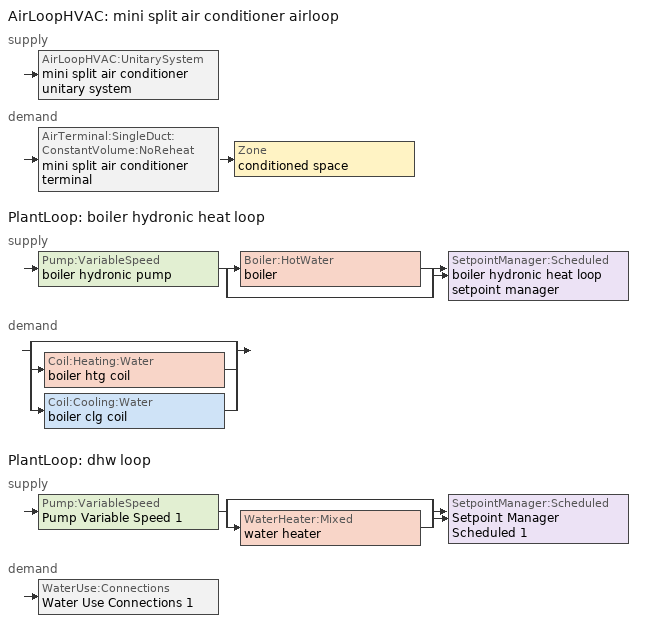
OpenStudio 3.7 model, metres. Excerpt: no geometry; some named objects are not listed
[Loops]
AirLoopHVAC 'mini split air conditioner airloop'
 supply: AirLoopHVAC:UnitarySystem 'mini split air conditioner unitary system'
 demand: AirTerminal:SingleDuct:ConstantVolume:NoReheat 'mini split air conditioner terminal' > Zone 'conditioned space'
PlantLoop 'boiler hydronic heat loop'
 supply: Pump:VariableSpeed 'boiler hydronic pump' > split
  | Boiler:HotWater 'boiler'
  | bypass
  join > SetpointManager:Scheduled 'boiler hydronic heat loop setpoint manager'
 demand: split
  | bypass
  | Coil:Heating:Water 'boiler htg coil'
  | Coil:Cooling:Water 'boiler clg coil'
PlantLoop 'dhw loop'
 supply: Pump:VariableSpeed 'Pump Variable Speed 1' > split
  | bypass
  | WaterHeater:Mixed 'water heater'
  join > SetpointManager:Scheduled 'Setpoint Manager Scheduled 1'
 demand: WaterUse:Connections 'Water Use Connections 1'
[Sizing:Zone]
conditioned space: Zone Cooling Design Supply Air Temperature Input Method=SupplyAirTemperature; Zone Cooling Design Supply Air Temperature {C}=14; Zone Cooling Design Supply Air Temperature Difference {deltaC}=11.11; Zone Heating Design Supply Air Temperature Input Method=SupplyAirTemperature; Zone Heating Design Supply Air Temperature {C}=40; Zone Heating Design Supply Air Temperature Difference {deltaC}=11.11; Zone Cooling Design Supply Air Humidity Ratio {kg-H2O/kg-air}=0.0085; Zone Heating Design Supply Air Humidity Ratio {kg-H2O/kg-air}=0.008; Cooling Design Air Flow Method=DesignDay; Heating Design Air Flow Method=DesignDay; Account for Dedicated Outdoor Air System=No; Dedicated Outdoor Air System Control Strategy=NeutralSupplyAir; Dedicated Outdoor Air Low Setpoint Temperature for Design {C}=autosize; Dedicated Outdoor Air High Setpoint Temperature for Design {C}=autosize; Zone Load Sizing Method=Sensible Load Only No Latent Load; Zone Latent Cooling Design Supply Air Humidity Ratio Input Method=HumidityRatioDifference; Zone Cooling Design Supply Air Humidity Ratio Difference {kgWater/kgDryAir}=0.005; Zone Latent Heating Design Supply Air Humidity Ratio Input Method=HumidityRatioDifference; Zone Humidification Design Supply Air Humidity Ratio Difference {kgWater/kgDryAir}=0.005
[Zone equipment]
conditioned space: mini split air conditioner terminal, boiler fan coil
[Coil:Cooling:DX:MultiSpeed]
mini split air conditioner clg coil: Availability Schedule=Always On Discrete; Condenser Type=AirCooled; Minimum Outdoor Dry-Bulb Temperature for Compressor Operation {C}=-25; Apply Part Load Fraction to Speeds Greater than 1=No; Apply Latent Degradation to Speeds Greater than 1=No; Crankcase Heater Capacity {W}=50; Maximum Outdoor Dry-Bulb Temperature for Crankcase Heater Operation {C}=10; Basin Heater Capacity {W/K}=0; Basin Heater Setpoint Temperature {C}=2; Fuel Type=Electricity; Stage 1=Coil Cooling DX Multi Speed Stage Data 1; Stage 2=Coil Cooling DX Multi Speed Stage Data 2
[Coil:Cooling:DX:MultiSpeed:StageData] Rated Evaporator Fan Power Per Volume Flow Rate 2017 {W/(m3/s)}=773.3; Rated Evaporator Fan Power Per Volume Flow Rate 2023 {W/(m3/s)}=934.4; Nominal Time for Condensate Removal to Begin {s}=1000; Ratio of Initial Moisture Evaporation Rate and Steady State Latent Capacity=1.5; Maximum Cycling Rate {cycles/hr}=3; Latent Capacity Time Constant {s}=45; Rated Waste Heat Fraction of Power Input=0.2; Waste Heat Function of Temperature Curve=ConstantBiquadratic; Evaporative Condenser Effectiveness=0.9; Evaporative Condenser Air Flow Rate {m3/s}=autosize; Rated Evaporative Condenser Pump Power Consumption {W}=autosize
Name | Gross Rated Total Cooling Capacity {W} | Gross Rated Sensible Heat Ratio | Gross Rated Cooling COP {W/W} | Rated Air Flow Rate {m3/s} | Total Cooling Capacity Function of Temperature Curve | Total Cooling Capacity Function of Flow Fraction Curve | Energy Input Ratio Function of Temperature Curve | Energy Input Ratio Function of Flow Fraction Curve | Part Load Fraction Correlation Curve
Coil Cooling DX Multi Speed Stage Data 1 | 1889.73 | 0.805933 | 3.61186 | 0.101388 | Cool-CAP-fT1 | Cool-CAP-fFF1 | Cool-EIR-fT1 | Cool-EIR-fFF1 | Cool-PLF-fPLR1
Coil Cooling DX Multi Speed Stage Data 2 | 7462.34 | 0.729645 | 2.81102 | 0.3976 | Cool-CAP-fT2 | Cool-CAP-fFF2 | Cool-EIR-fT2 | Cool-EIR-fFF2 | Cool-PLF-fPLR2
[Fan:SystemModel] Availability Schedule=Always On Discrete; Speed Control Method=Discrete; Electric Power Minimum Flow Rate Fraction=0.2; Motor Efficiency=1; Motor In Air Stream Fraction=1; Design Electric Power Consumption {W}=autosize; Design Power Sizing Method=TotalEfficiencyAndPressure; Electric Power Per Unit Flow Rate {W/(m3/s)}=840; Electric Power Per Unit Flow Rate Per Unit Pressure {W-s/m3-Pa}=1.66667; Motor Loss Radiative Fraction=0
Name | Design Maximum Air Flow Rate {m3/s} | Design Pressure Rise {Pa} | Fan Total Efficiency | Speed Flow Fraction 1 | Speed Electric Power Fraction 1 | Speed Flow Fraction 2 | Speed Electric Power Fraction 2
mini split air conditioner supply fan | 0.39738 | 111.241 | 0.75 | 0.255 | 0.01658 | 1 | 1
boiler supply fan | 0.58199 | 1e-06 | 1 | 1 | 1
[EnergyManagementSystem:Sensor]
Name | Output Variable or Output Meter Index Key | Output Variable or Output Meter
mini_split_air_conditioner_supply_fan_s | mini split air conditioner supply fan | Fan Electricity Energy
mini_split_air_conditioner_clg_coil_s | mini split air conditioner clg coil | Cooling Coil Total Cooling Energy
boiler_plr_s | boiler | Boiler Part Load Ratio
boiler_hydronic_pump_mfr_s | boiler hydronic pump | Pump Mass Flow Rate
boiler_hydronic_pump_s | boiler hydronic pump | Pump Electricity Energy
boiler_fan_coil_s | boiler fan coil | Fan Coil Heating Energy
water_heater_energy | water heater | Water Heater Electricity Rate
water_heater_on_cycle_parasitic | water heater | Water Heater On Cycle Parasitic Electricity Rate
water_heater_off_cycle_parasitic | water heater | Water Heater Off Cycle Parasitic Electricity Rate
win_s | conditioned space | Zone Air Humidity Ratio
tin_s | conditioned space | Zone Mean Air Temperature
tout_s | conditioned space | Zone Outdoor Air Drybulb Temperature
mini_split_air_conditioner_airloop_Fan_RTF_s | mini split air conditioner supply fan | Fan Runtime Fraction Speed 1
mini_split_air_conditioner_airloop_Fan_RTF_s_1 | mini split air conditioner supply fan | Fan Runtime Fraction Speed 2
boiler_fan_coil_Fan_RTF_s | boiler supply fan | Fan Runtime Fraction
zone_htg_unmet_s | conditioned space | Zone Heating Setpoint Not Met Time
zone_clg_unmet_s | conditioned space | Zone Cooling Setpoint Not Met Time
[AirLoopHVAC:UnitarySystem]
mini split air conditioner unitary system: Control Type=Load; Controlling Zone or Thermostat Location=conditioned space; Dehumidification Control Type=None; Availability Schedule=Always On Discrete; Supply Fan=mini split air conditioner supply fan; Fan Placement=BlowThrough; Supply Air Fan Operating Mode Schedule=mini split air conditioner auto fan schedule; DX Heating Coil Sizing Ratio=1; Cooling Coil=mini split air conditioner clg coil; Use DOAS DX Cooling Coil=No; DOAS DX Cooling Coil Leaving Minimum Air Temperature {C}=2; Latent Load Control=SensibleOnlyLoadControl; Supply Air Flow Rate Method During Cooling Operation=SupplyAirFlowRate; Supply Air Flow Rate During Cooling Operation {m3/s}=0.39738; Supply Air Flow Rate Method During Heating Operation=SupplyAirFlowRate; Supply Air Flow Rate During Heating Operation {m3/s}=0; Supply Air Flow Rate Method When No Cooling or Heating is Required=SupplyAirFlowRate; Supply Air Flow Rate When No Cooling or Heating is Required {m3/s}=0; Maximum Supply Air Temperature {C}=48.8889; Maximum Outdoor Dry-Bulb Temperature for Supplemental Heater Operation {C}=21; Ancilliary On-Cycle Electric Power {W}=0; Ancilliary Off-Cycle Electric Power {W}=0; Design Specification Multispeed Object=Unitary System Performance Multispeed 1
[UnitarySystemPerformance:Multispeed]
Unitary System Performance Multispeed 1: Single Mode Operation=No; No Load Supply Air Flow Rate Ratio=1; Heating Speed Supply Air Flow Ratio 1=autosize; Cooling Speed Supply Air Flow Ratio 1=0.255001; Heating Speed Supply Air Flow Ratio 2=autosize; Cooling Speed Supply Air Flow Ratio 2=1
[AirLoopHVAC]
mini split air conditioner airloop: Availability Schedule=Always On Discrete; Design Supply Air Flow Rate {m3/s}=0.39738; Design Return Air Flow Fraction of Supply Air Flow=1
[Sizing:System]
mini split air conditioner airloop: Central Heating Maximum System Air Flow Ratio=0.3; Preheat Design Temperature {C}=7; Preheat Design Humidity Ratio {kg-H2O/kg-Air}=0.008; Precool Design Temperature {C}=12.8; Precool Design Humidity Ratio {kg-H2O/kg-Air}=0.008; Central Cooling Design Supply Air Temperature {C}=12.8; Central Heating Design Supply Air Temperature {C}=16.7; 100% Outdoor Air in Cooling=Yes; 100% Outdoor Air in Heating=Yes; Central Cooling Design Supply Air Humidity Ratio {kg-H2O/kg-Air}=0.0085; Zone Maximum Outdoor Air Fraction=1; Cooling Supply Air Flow Rate Per Floor Area {m3/s-m2}=0.00996765; Cooling Fraction of Autosized Cooling Supply Air Flow Rate=1; Cooling Supply Air Flow Rate Per Unit Cooling Capacity {m3/s-W}=3.94755e-05; Heating Supply Air Flow Rate Per Floor Area {m3/s-m2}=0.00996765; Heating Fraction of Autosized Heating Supply Air Flow Rate=1; Heating Fraction of Autosized Cooling Supply Air Flow Rate=1; Heating Supply Air Flow Rate Per Unit Heating Capacity {m3/s-W}=3.15882e-05; Cooling Design Capacity Method=CoolingDesignCapacity; Cooling Design Capacity {W}=autosize; Cooling Design Capacity Per Floor Area {W/m2}=234.7; Fraction of Autosized Cooling Design Capacity=1; Heating Design Capacity Method=HeatingDesignCapacity; Heating Design Capacity {W}=autosize; Heating Design Capacity Per Floor Area {W/m2}=157; Fraction of Autosized Heating Design Capacity=1; Central Cooling Capacity Control Method=OnOff; Occupant Diversity=autosize
[AirTerminal:SingleDuct:ConstantVolume:NoReheat]
mini split air conditioner terminal: Availability Schedule=Always On Discrete; Maximum Air Flow Rate {m3/s}=0.39738
[PlantLoop] Glycol Concentration=0; Load Distribution Scheme=Optimal
Name | Fluid Type | Maximum Loop Temperature {C} | Minimum Loop Temperature {C} | Minimum Loop Flow Rate {m3/s} | Plant Loop Volume {m3} | Maximum Loop Flow Rate {m3/s}
boiler hydronic heat loop | Water | 100 | 0 | 0 | Autocalculate
dhw loop |  |  |  |  | 0.003 | 0.01
[Sizing:Plant] Loop Type=Heating; Sizing Option=NonCoincident; Zone Timesteps in Averaging Window=1; Coincident Sizing Factor Mode=None
Name | Design Loop Exit Temperature {C} | Loop Design Temperature Difference {deltaC}
boiler hydronic heat loop | 82.2222 | 11.1111
dhw loop | 52.6667 | 5.55556
[Pump:VariableSpeed] Fraction of Motor Inefficiencies to Fluid Stream=0; Coefficient 1 of the Part Load Performance Curve=0; Coefficient 2 of the Part Load Performance Curve=1; Coefficient 3 of the Part Load Performance Curve=0; Coefficient 4 of the Part Load Performance Curve=0; Pump Control Type=Intermittent; Skin Loss Radiative Fraction=0.5; Design Power Sizing Method=PowerPerFlowPerPressure; Design Electric Power per Unit Flow Rate {W/(m3/s)}=348701.1; Design Shaft Power per Unit Flow Rate per Unit Head {W-s/m3-Pa}=1.28205; Design Minimum Flow Rate Fraction=0
Name | Rated Flow Rate {m3/s} | Rated Pump Head {Pa} | Rated Power Consumption {W} | Motor Efficiency
boiler hydronic pump | 0.00789663 | 20000 | 210.577 | 0.85
Pump Variable Speed 1 | 0.01 | 1 | 0 | 1
[Boiler:HotWater]
boiler: Fuel Type=Electricity; Nominal Capacity {W}=10842.2; Nominal Thermal Efficiency=1; Efficiency Curve Temperature Evaluation Variable=LeavingBoiler; Normalized Boiler Efficiency Curve=NonCondensingBoilerEff; Minimum Part Load Ratio=0; Maximum Part Load Ratio=1; Optimum Part Load Ratio=1; Water Outlet Upper Temperature Limit {C}=99.9; Boiler Flow Mode=LeavingSetpointModulated; On Cycle Parasitic Electric Load {W}=0; Off Cycle Parasitic Fuel Load {W}=0; Sizing Factor=1
[EnergyManagementSystem:InternalVariable]
Name | Internal Data Index Key | Internal Data Type
boiler_hydronic_pump_rated_mfr | boiler hydronic pump | Pump Maximum Mass Flow Rate
mini_split_air_conditioner_airloop_max_sup_fan_mfr | mini split air conditioner supply fan | Fan Maximum Mass Flow Rate
boiler_fan_coil_max_sup_fan_mfr | boiler supply fan | Fan Maximum Mass Flow Rate
[EnergyManagementSystem:Actuator]
boiler_hydronic_pump_pressure_rise_act: Actuated Component=boiler hydronic pump; Actuated Component Type=Pump; Actuated Component Control Type=Pump Pressure Rise
[SetpointManager:Scheduled] Control Variable=Temperature
Name | Schedule
boiler hydronic heat loop setpoint manager | boiler hydronic heat supply setpoint
Setpoint Manager Scheduled 1 | dhw temp
[Coil:Heating:Water]
boiler htg coil: Availability Schedule=Always On Discrete; U-Factor Times Area Value {W/K}=780.636; Maximum Water Flow Rate {m3/s}=0.000467059; Performance Input Method=NominalCapacity; Rated Capacity {W}=10842.2
[Controller:WaterCoil]
Name | Water Coil | Action
Controller Water Coil 1 | boiler htg coil | Normal
Controller Water Coil 2 | boiler clg coil | Reverse
[Coil:Cooling:Water]
boiler clg coil: Availability Schedule=Always Off Discrete; Design Water Flow Rate {m3/s}=0.0022; Design Air Flow Rate {m3/s}=1.45; Design Inlet Water Temperature {C}=6.1; Design Inlet Air Temperature {C}=25; Design Outlet Air Temperature {C}=10; Design Inlet Air Humidity Ratio {kg-H2O/kg-air}=0.012; Design Outlet Air Humidity Ratio {kg-H2O/kg-air}=0.008
[ZoneHVAC:FourPipeFanCoil]
boiler fan coil: Availability Schedule=Always On Discrete; Capacity Control Method=CyclingFan; Maximum Supply Air Flow Rate {m3/s}=0.58199; Maximum Outdoor Air Flow Rate {m3/s}=0; Supply Air Fan=boiler supply fan; Cooling Coil=boiler clg coil; Maximum Cold Water Flow Rate {m3/s}=0; Cooling Convergence Tolerance=0.001; Heating Coil=boiler htg coil; Maximum Hot Water Flow Rate {m3/s}=0.000467059; Heating Convergence Tolerance=0.001; Minimum Supply Air Temperature in Cooling Mode {C}=12.7778; Maximum Supply Air Temperature in Heating Mode {C}=48.8889
[ElectricEquipment:Definition]
dishwasher: Design Level Calculation Method=EquipmentLevel; Design Level {W}=929.13; Fraction Latent=0.3; Fraction Radiant=0.18; Fraction Lost=0.4
[WaterHeater:Mixed]
water heater: Tank Volume {m3}=0.170344; Setpoint Temperature Schedule=water heater setpoint; Deadband Temperature Difference {deltaC}=2; Maximum Temperature Limit {C}=99; Heater Control Type=Cycle; Heater Maximum Capacity {W}=5500.06; Heater Minimum Capacity {W}=0; Heater Fuel Type=Electricity; Heater Thermal Efficiency=1; Off Cycle Parasitic Fuel Consumption Rate {W}=0; Off Cycle Parasitic Fuel Type=Electricity; Off Cycle Parasitic Heat Fraction to Tank=0; On Cycle Parasitic Fuel Consumption Rate {W}=0; On Cycle Parasitic Fuel Type=Electricity; On Cycle Parasitic Heat Fraction to Tank=0; Ambient Temperature Indicator=ThermalZone; Ambient Temperature Thermal Zone=conditioned space; Off Cycle Loss Coefficient to Ambient Temperature {W/K}=1.16351; Off Cycle Loss Fraction to Thermal Zone=1; On Cycle Loss Coefficient to Ambient Temperature {W/K}=1.16351; On Cycle Loss Fraction to Thermal Zone=1; Use Side Effectiveness=1; Source Side Effectiveness=1; Use Side Design Flow Rate {m3/s}=autosize; Source Side Design Flow Rate {m3/s}=autosize; Indirect Water Heating Recovery Time {hr}=1.5; Source Side Flow Control Mode=IndirectHeatPrimarySetpoint
[WaterHeater:Sizing]
water heater: Design Mode=PeakDraw; Time Storage Can Meet Peak Draw {hr}=0.538503; Time for Tank Recovery {hr}=0; Nominal Tank Volume for Autosizing Plant Connections {m3}=1
[WaterUse:Connections]
Water Use Connections 1: Drain Water Heat Exchanger Type=None; Drain Water Heat Exchanger Destination=Plant; Water Use Equipment Name 1=dhw fixtures; Water Use Equipment Name 2=dhw distribution waste; Water Use Equipment Name 3=dishwasher
[WaterUse:Equipment:Definition]
Name | Peak Flow Rate {m3/s} | Target Temperature Schedule
dhw fixtures | 4.32208e-05 | mixed water temperature schedule
dhw distribution waste | 1.70352e-05 | mixed water temperature schedule
dishwasher | 9.33617e-06
[Schedule:File]
dishwasher: External File=External File 1; Column Number=5; Rows to Skip at Top=1; Number of Hours of Data=8760; Minutes per Item=15; Translate File With Relative Path=Yes
[Schedule:Constant]
Name | Value
Always On Discrete | 1
mini split air conditioner auto fan schedule; Always Off Discrete | 0
boiler hydronic heat supply setpoint | 82.2222
dhw temp; water heater setpoint | 52.6667
mixed water temperature schedule | 40.5556
[Table:Lookup]
Cool-CAP-fT1: None, 1, 0, Dimensionless, 1.18726, 1.12925, 1.08525, 1.05076, 1.02358, 1.00116, 0.982348, 0.967957, 0.955375, 1.30493, 1.21603, 1.15004, 1.0991, 1.05944, 1.02701, 1, 0.979457, 0.961578, 1.80489, 1.68222, 1.59205, 1.52296, 1.46943, 1.42584, 1.38965, 1.3622, 1.33835
Cool-EIR-fT1: None, 1, 0, Dimensionless, 0.409677, 0.51437, 0.617119, 0.716724, 0.811586, 0.904684, 0.996522, 1.07764, 1.15821, 0.492766, 0.578284, 0.663803, 0.749321, 0.832881, 0.91644, 1, 1.07451, 1.14903, 0.221342, 0.268575, 0.33021, 0.397053, 0.463896, 0.530981, 0.597866, 0.657228, 0.716307
Cool-CAP-fT2: None, 1, 0, Dimensionless, 1.00364, 0.996548, 0.991593, 0.98805, 0.985597, 0.983752, 0.982348, 0.981399, 0.980641, 1.10311, 1.07336, 1.05097, 1.03351, 1.02024, 1.00925, 1, 0.993087, 0.987008, 1.52574, 1.48485, 1.4549, 1.43207, 1.41504, 1.40117, 1.38965, 1.38115, 1.37374
Cool-EIR-fT2: None, 1, 0, Dimensionless, 0.42472, 0.528702, 0.630727, 0.729494, 0.820111, 0.908959, 0.996522, 1.07168, 1.14629, 0.510861, 0.594797, 0.678734, 0.762671, 0.841781, 0.92089, 1, 1.0686, 1.13719, 0.229469, 0.276032, 0.337353, 0.404127, 0.468609, 0.533339, 0.597866, 0.653539, 0.70893
[Curve:Quadratic] Coefficient3 x**2=0; Minimum Value of x=0
Name | Coefficient1 Constant | Coefficient2 x | Maximum Value of x | Minimum Curve Output | Maximum Curve Output
Cool-CAP-fFF1; Cool-EIR-fFF1; Cool-CAP-fFF2; Cool-EIR-fFF2 | 1 | 0 | 2 | 0 | 2
Cool-PLF-fPLR1; Cool-PLF-fPLR2 | 0.75 | 0.25 | 1 | 0.7 | 1
[Curve:Biquadratic]
ConstantBiquadratic: Coefficient1 Constant=1; Coefficient2 x=0; Coefficient3 x**2=0; Coefficient4 y=0; Coefficient5 y**2=0; Coefficient6 x*y=0; Minimum Value of x=-100; Maximum Value of x=100; Minimum Value of y=-100; Maximum Value of y=100
[Curve:Bicubic]
NonCondensingBoilerEff: Coefficient1 Constant=1.11172; Coefficient2 x=0.0786141; Coefficient3 x**2=-0.400426; Coefficient4 y=0; Coefficient5 y**2=-0.000156783; Coefficient6 x*y=0.0093846; Coefficient7 x**3=0.234258; Coefficient8 y**3=1.32927e-06; Coefficient9 x**2*y=-0.0044467; Coefficient10 x*y**2=-1.22498e-05; Minimum Value of x=0.1; Maximum Value of x=1; Minimum Value of y=20; Maximum Value of y=80
